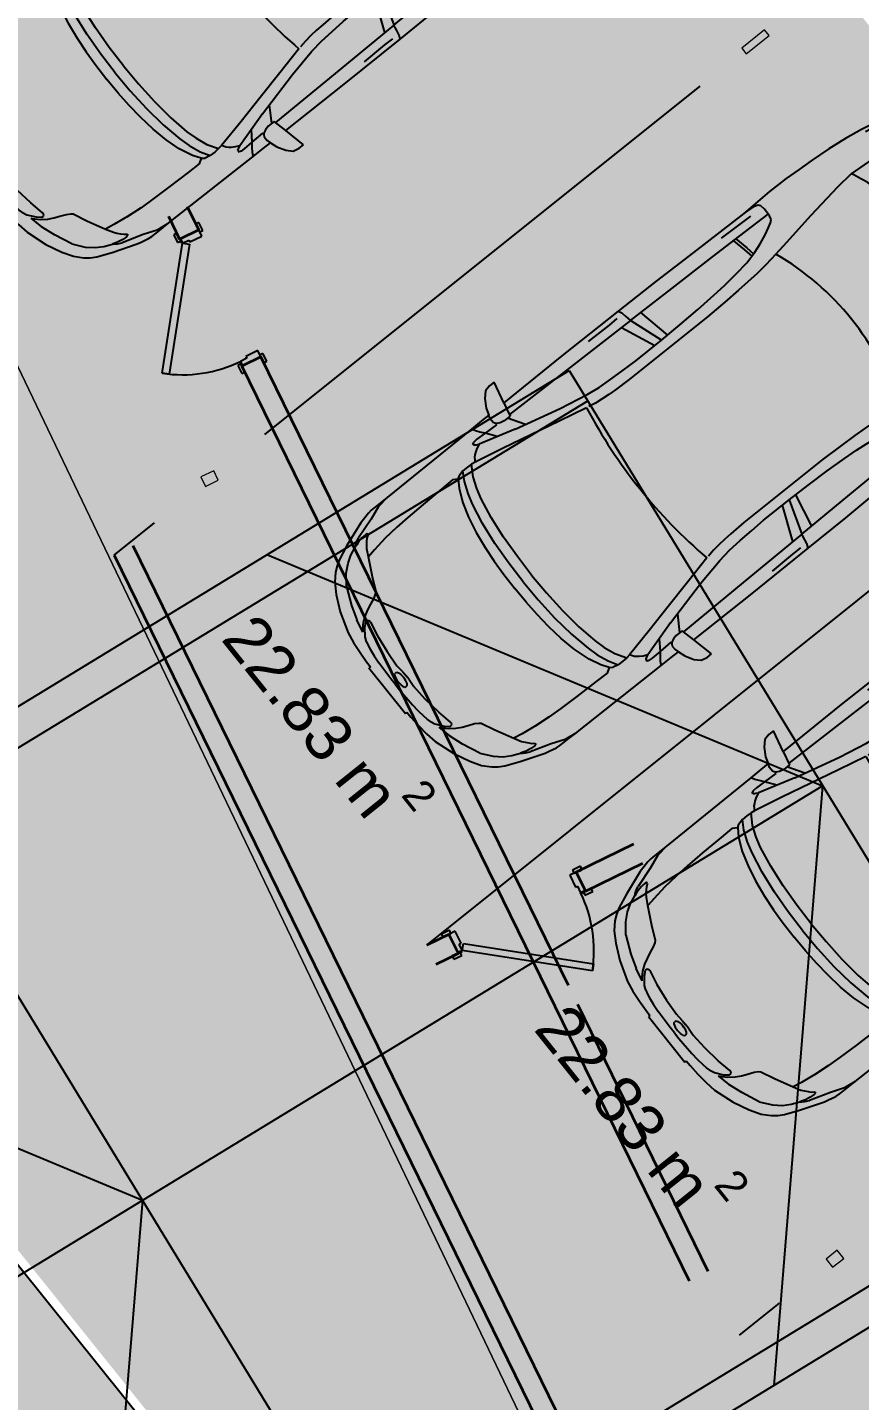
# Model space of a CAD drawing. Header units: metres. Extents: x 7511783 to 7512372, y 4692307 to 4692611.
# Drawn here: x 7511930.56 to 7511935.26, y 4692375.02 to 4692382.78 of the extents above; entities that cross this region are included whole.
import ezdxf
from ezdxf.enums import TextEntityAlignment as Align

# ---------------------------------------------------------------- set-up
doc = ezdxf.new("R2010")
doc.units = ezdxf.units.M
for name, color, linetype, lineweight in [('2D Drafting - General_Pen_No__1', 7, 'Continuous', 0), ('A - Muret', 7, 'Continuous', 0), ('A - Muret_Pen_No__7', 7, 'Continuous', 0), ('A - Pllaka Themel', 7, 'Continuous', 0), ('A - Pllaka Themel_Pen_No__42', 8, 'Continuous', 0), ('A - Rampa_Pen_No__42', 8, 'Continuous', 0), ('A - Shtyllat', 7, 'Continuous', 0), ('A - Shtyllat_Pen_No__1', 7, 'Continuous', 0), ('A -Polyline_Pen_No__42', 8, 'Continuous', 0), ('ARCHICAD Doors_Pen_No__42', 8, 'Continuous', 0), ('bodrum 1 garazhat projekt', 7, 'Continuous', 0), ('garazhat-netw-amiri - b1', 20, 'Continuous', 0), ('Interior - Furniture _Pen_No__42', 8, 'Continuous', 0), ('vijat rregullim', 1, 'Continuous', 0)]:
    doc.layers.add(name, color=color, linetype=linetype, lineweight=lineweight)
for name, color, linetype, lineweight, true_color in [('2D Drafting - General_Pen_No__102', 7, 'Continuous', 0, 0xcccccc), ('A - Fill Zone_Pen_No__102', 7, 'Continuous', 0, 0xcccccc), ('A - Fill Zone_Pen_No__156', 7, 'Continuous', 0, 0x54689e), ('A - Muret_Pen_No__102', 7, 'Continuous', 0, 0xcccccc)]:
    doc.layers.add(name, color=color, linetype=linetype, lineweight=lineweight, true_color=true_color)
doc.styles.add('GENERATED_STYLE_1', font='arial.ttf')

# ---------------------------------------------------------------- blocks, each defined once
blk = doc.blocks.new('Slab_5', base_point=(27099.99999994247, -19050.45703700876))
at = {"layer": 'A - Pllaka Themel_Pen_No__42', "color": 8, "linetype": 'Continuous', "lineweight": 25, "flags": 128}
blk.add_lwpolyline([(27099.99999994247, -19050.45703700876), (27099.99999994245, -53141.28956256485), (34367.48378446266, -53141.28956256485), (34572.08011014806, -54047.73212241127), (58725.51372234098, -48551.56399353077), (58577.30438397717, -47886.40318112021), (60192.66493870387, -47573.34216697118), (56976.71528492225, -33242.20353530695), (55470.262655318, -33580.37692266011), (52202.17436583389, -19050.80466526669)], close=True, dxfattribs=at)
blk = doc.blocks.new('Door 22')
at = {"layer": 'ARCHICAD Doors_Pen_No__42', "color": 8, "linetype": 'Continuous', "lineweight": 25}
for p, q in [((-260.3921784050518, 393.9747868736185), (-237.4491209510099, 426.7408686451782)), ((349.0569425459581, -32.76608177155968), (-260.3921784050518, 393.9747868736185)), ((-237.4491209510099, 426.7408686451782), (371.9999999999999, 0)), ((-387, 23.99999999999998), (-437, 23.99999999999998)), ((-437, 23.99999999999998), (-437, 4.99999999999999)), ((-437, 4.99999999999999), (-387, 4.99999999999999)), ((-400, 4.99999999999999), (-437.0000000000001, 4.99999999999999)), ((-400, 4.99999999999999), (-437.0000000000001, 4.99999999999999)), ((-375, 4.99999999999999), (-400, 4.99999999999999)), ((-400, 4.99999999999999), (-400, 0)), ((-400, 0), (-400, 4.99999999999999)), ((-400, 0), (-400, 4.99999999999999)), ((-400, 0), (-375, 0)), ((-372.0000000000001, 0), (-400, 0)), ((-400, 0), (-400, -115)), ((-400, -115), (-400, 0)), ((-400, -115), (-400, 0)), ((-387, 4.99999999999999), (-387, 23.99999999999998)), ((-375, 0), (-375, 4.99999999999999)), ((-372.0000000000001, -40), (-372.0000000000001, 0)), ((371.9999999999999, 0), (349.0569425459581, -32.76608177155968)), ((400, 0), (372.0000000000001, 0)), ((372.0000000000001, 0), (372.0000000000001, -40)), ((400, 4.99999999999999), (375, 4.99999999999999)), ((375, 4.99999999999999), (375, 0)), ((375, 0), (400, 0)), ((437, 23.99999999999998), (387, 23.99999999999998)), ((387, 23.99999999999998), (387, 4.99999999999999)), ((387, 4.99999999999999), (437, 4.99999999999999)), ((400, 0), (400, 4.99999999999999)), ((400, 0), (400, 4.99999999999999)), ((400, 0), (400, 4.99999999999999)), ((400, 4.99999999999999), (437.0000000000001, 4.99999999999999)), ((400, 4.99999999999999), (437.0000000000001, 4.99999999999999)), ((400, -115), (400, 0)), ((400, -115), (400, 0)), ((400, -115), (400, 0)), ((437, 4.99999999999999), (437, 23.99999999999998)), ((-360.0000000000001, -40), (-372.0000000000001, -40)), ((-360.0000000000001, -115), (-360.0000000000001, -40)), ((372.0000000000001, -40), (360.0000000000001, -40)), ((360.0000000000001, -40), (360.0000000000001, -115)), ((-387, -115), (-437, -115)), ((-437, -115), (-437, -134)), ((-400, -115), (-437.0000000000001, -115)), ((-400, -115), (-437.0000000000001, -115)), ((-437, -134), (-387, -134)), ((-400, -115), (-360.0000000000001, -115)), ((-387, -134), (-387, -115)), ((360.0000000000001, -115), (400, -115)), ((437, -115), (387, -115)), ((387, -115), (387, -134)), ((387, -134), (437, -134)), ((400, -115), (437.0000000000001, -115)), ((400, -115), (437.0000000000001, -115)), ((437, -134), (437, -115))]:
    blk.add_line(p, q, dxfattribs=at)
blk.add_arc((371.9999999999999, 0), 744, 145, 180, dxfattribs=at)
blk = doc.blocks.new('Wall_20', base_point=(999.9999999999982, -16800.83534970144))
at = {"layer": 'A - Muret_Pen_No__102', "linetype": 'Continuous', "lineweight": 0, "true_color": 0xcccccc}
for points in [[(999.9999999999982, -16920.83534970144), (3261.95097811315, -16920.83534970144), (3261.95097811315, -16800.83536996704), (999.9999999999982, -16800.83536996704)], [(4061.950966788256, -16800.83536996704), (4061.950966788256, -16920.83534970144), (4440.000020265594, -16920.83534970144), (4559.999999999995, -16800.83536996704)]]:
    blk.add_hatch(color=254, dxfattribs=at).paths.add_polyline_path(points)
at = {"layer": 'A - Muret_Pen_No__7', "color": 7, "linetype": 'Continuous', "lineweight": 35}
for p, q in [((3261.950970048401, -16800.83534970144), (3224.9509700484, -16800.83534970144)), ((3261.950970048401, -16800.83534970144), (3261.950970048401, -16915.83534970144)), ((4061.950970048401, -16800.83534970144), (4098.950970048401, -16800.83534970144)), ((4061.950970048401, -16800.83534970144), (4061.950970048401, -16915.83534970144)), ((3261.950970048401, -16915.83534970144), (3261.950970048401, -16920.83534970144)), ((4061.950970048401, -16915.83534970144), (4061.950970048401, -16920.83534970144)), ((3261.950970048401, -16920.83534970144), (3224.9509700484, -16920.83534970144)), ((4061.950970048401, -16920.83534970144), (4098.950970048401, -16920.83534970144))]:
    blk.add_line(p, q, dxfattribs=at)
at = {"layer": 'A - Muret_Pen_No__7', "color": 7, "linetype": 'Continuous', "lineweight": 35, "flags": 128}
for points in [[(3261.95097811315, -16800.83534970144), (999.9999999999982, -16800.83534970144)], [(4559.999999999995, -16800.83534970144), (4061.950966788255, -16800.83534970144)], [(999.9999999999982, -16920.83534970144), (3261.950960827786, -16920.83534970144)], [(4061.950977517101, -16920.83534970144), (4439.999999999995, -16920.83534970144)]]:
    blk.add_lwpolyline(points, dxfattribs=at)
at = {"layer": 'ARCHICAD Doors_Pen_No__42', "color": 8, "linetype": 'Continuous', "lineweight": 25, "xscale": -1, "zscale": 1000, "rotation": 180}
blk.add_blockref('Door 22', (3661.950970048401, -16915.83534970144), dxfattribs=at)
blk = doc.blocks.new('Wall_21', base_point=(9499.999999999996, -12000.83965125989))
at = {"layer": 'A - Muret_Pen_No__102', "linetype": 'Continuous', "lineweight": 0, "true_color": 0xcccccc}
blk.add_hatch(color=254, dxfattribs=at).paths.add_polyline_path([(9499.999999999996, -12000.83965125989), (9499.999999999996, -18400.83861859194), (9619.999999999996, -18400.83861859194), (9619.999999999996, -12000.83965125989)])
at = {"layer": 'A - Muret_Pen_No__7', "color": 7, "linetype": 'Continuous', "lineweight": 35, "flags": 128}
for points in [[(9499.999999999996, -12000.83965125989), (9499.999999999996, -18400.83861859194)], [(9619.999999999996, -18400.83861859194), (9619.999999999996, -12000.83965125989)]]:
    blk.add_lwpolyline(points, dxfattribs=at)
blk = doc.blocks.new('Wall_22', base_point=(10300, -11400.83965125989))
at = {"layer": 'A - Muret_Pen_No__102', "linetype": 'Continuous', "lineweight": 0, "true_color": 0xcccccc}
for points in [[(10300, -11520.83965125989), (10439.12311798155, -11520.83965125989), (10439.12311798155, -11400.83966020059), (10300, -11400.83966020059)], [(11600.00000000001, -11400.83966020059), (11239.12311649143, -11400.83966020059), (11239.12311649143, -11520.83965125989), (11600.00000000001, -11520.83965125989)]]:
    blk.add_hatch(color=254, dxfattribs=at).paths.add_polyline_path(points)
at = {"layer": 'A - Muret_Pen_No__7', "color": 7, "linetype": 'Continuous', "lineweight": 35}
for p, q in [((10439.1231110554, -11400.83965125989), (10402.1231110554, -11400.83965125989)), ((10439.1231110554, -11400.83965125989), (10439.1231110554, -11515.83965125989)), ((11239.1231110554, -11400.83965125989), (11276.1231110554, -11400.83965125989)), ((11239.1231110554, -11400.83965125989), (11239.1231110554, -11515.83965125989)), ((10439.1231110554, -11520.83965125989), (10402.1231110554, -11520.83965125989)), ((10439.1231110554, -11515.83965125989), (10439.1231110554, -11520.83965125989)), ((11239.1231110554, -11515.83965125989), (11239.1231110554, -11520.83965125989)), ((11239.1231110554, -11520.83965125989), (11276.1231110554, -11520.83965125989))]:
    blk.add_line(p, q, dxfattribs=at)
at = {"layer": 'A - Muret_Pen_No__7', "color": 7, "linetype": 'Continuous', "lineweight": 35, "flags": 128}
for points in [[(10439.12311798155, -11400.83965125989), (10300, -11400.83965125989)], [(11600.00000000001, -11400.83965125989), (11239.12311649143, -11400.83965125989)], [(10300, -11520.83965125989), (10439.12311798155, -11520.83965125989)], [(11239.12311649143, -11520.83965125989), (11600.00000000001, -11520.83965125989)]]:
    blk.add_lwpolyline(points, dxfattribs=at)
at = {"layer": 'ARCHICAD Doors_Pen_No__42', "color": 8, "linetype": 'Continuous', "lineweight": 25, "zscale": 1000, "rotation": 180}
blk.add_blockref('Door 22', (10839.1231110554, -11515.83965125988), dxfattribs=at)
blk = doc.blocks.new('Wall_23', base_point=(999.9999999999973, -19000.83664299364))
at = {"layer": 'A - Muret_Pen_No__102', "linetype": 'Continuous', "lineweight": 0, "true_color": 0xcccccc}
for points in [[(879.9999964032554, -11900.83965125988), (879.9999964032554, -12045.66582456024), (999.9999923857845, -12045.66582456024), (999.9999923857845, -11900.83965125988)], [(879.9999964032554, -18600.83751339242), (999.9999923857845, -18600.83751339242), (999.9999923857845, -12845.66586433567), (879.9999964032554, -12845.66586433567)]]:
    blk.add_hatch(color=254, dxfattribs=at).paths.add_polyline_path(points)
at = {"layer": 'A - Muret_Pen_No__7', "color": 7, "linetype": 'Continuous', "lineweight": 35}
for p, q in [((879.9999999999976, -12045.66582180403), (879.9999999999976, -12008.66582180403)), ((999.9999999999976, -12045.66582180403), (999.9999999999976, -12008.66582180403)), ((884.9999999999976, -12045.66582180403), (879.9999999999976, -12045.66582180403)), ((999.9999999999976, -12045.66582180403), (884.9999999999976, -12045.66582180403)), ((879.9999999999976, -12845.66582180403), (879.9999999999976, -12882.66582180403)), ((884.9999999999976, -12845.66582180403), (879.9999999999976, -12845.66582180403)), ((999.9999999999976, -12845.66582180403), (884.9999999999976, -12845.66582180403)), ((999.9999999999976, -12845.66582180403), (999.9999999999976, -12882.66582180403))]:
    blk.add_line(p, q, dxfattribs=at)
at = {"layer": 'A - Muret_Pen_No__7', "color": 7, "linetype": 'Continuous', "lineweight": 35, "flags": 128}
for points in [[(879.9999999999986, -11900.83965125988), (879.9999999999986, -12045.66583411893)], [(999.9999999999986, -12045.66583473693), (999.9999999999986, -11900.83965125988)], [(879.9999999999984, -12845.66577665315), (879.9999999999973, -18600.83751339242)], [(999.9999999999976, -16800.83534970144), (999.9999999999984, -12845.66578068488)], [(999.9999999999973, -18600.83751339242), (999.9999999999976, -16920.83534970144)]]:
    blk.add_lwpolyline(points, dxfattribs=at)
at = {"layer": 'ARCHICAD Doors_Pen_No__42', "color": 8, "linetype": 'Continuous', "lineweight": 25, "zscale": 1000, "rotation": 89.99999999999999}
blk.add_blockref('Door 22', (884.9999999999985, -12445.66582180403), dxfattribs=at)
blk = doc.blocks.new('Column_67', base_point=(5675.984626499915, 12721.40051025257))
at = {"layer": 'A - Shtyllat_Pen_No__1', "color": 7, "linetype": 'Continuous', "lineweight": 13, "flags": 128}
blk.add_lwpolyline([(5721.582406763647, 12700.88606570682), (5708.445871737674, 12759.43033483294), (5630.386846236182, 12741.91495479831), (5643.523381262155, 12683.37068567219)], close=True, dxfattribs=at)
blk = doc.blocks.new('Column_70', base_point=(6673.321182539899, 13380.75704808797))
at = {"layer": 'A - Shtyllat_Pen_No__1', "color": 7, "linetype": 'Continuous', "lineweight": 13, "flags": 128}
blk.add_lwpolyline([(6758.198397596971, 13379.30502737331), (6749.440707579654, 13418.33454012405), (6588.443967482828, 13382.20906880263), (6597.201657500144, 13343.17955605189)], close=True, dxfattribs=at)
blk = doc.blocks.new('Column_71', base_point=(5947.500000000003, 14970))
at = {"layer": 'A - Shtyllat_Pen_No__1', "color": 7, "linetype": 'Continuous', "lineweight": 13, "flags": 128}
blk.add_lwpolyline([(5907.500000000003, 15000), (5907.500000000003, 14940), (5987.500000000003, 14940), (5987.500000000003, 15000)], close=True, dxfattribs=at)
blk = doc.blocks.new('Car 05 22')
at = {"layer": 'Interior - Furniture _Pen_No__42', "color": 8, "linetype": 'Continuous', "lineweight": 25}
for p, q in [((1961.117547741, 983.2211582230001), (1928.938242309, 983.2211582230001)), ((1928.938242309, 983.2211582230001), (1957.843908175, 858.0544967500001)), ((1996.903176747, 974.9060932166), (1961.117547741, 983.2211582230001)), ((2026.89661068, 945.007687052), (1996.903176747, 974.9060932166)), ((2054.5732194, 897.577022836), (2026.89661068, 945.007687052)), ((856.5325990199999, 856.1697074550001), (590.7241636140001, 851.6786068920002)), ((1129.8609284, 858.5331077519999), (856.5325990199999, 856.1697074550001)), ((1129.8609284, 858.5331077519999), (1120.69723063, 838.160005195)), ((1536.1071561, 860.3802508980001), (1129.8609284, 858.5331077519999)), ((1957.843908175, 858.0544967500001), (1536.1071561, 860.3802508980001)), ((1957.84390817, 858.0544967500001), (1977.22141076, 777.427813481)), ((2067.91700908, 857.6794056350002), (2054.5732194, 897.577022836)), ((2119.91703998, 857.4374531180001), (2067.91700908, 857.6794056350002)), ((2075.28112592, 835.6608695470001), (2067.91700908, 857.6794056350002)), ((2193.165590015, 856.4504063259001), (2119.91703998, 857.4374531180001)), ((2182.27381684, 834.0818412380002), (2193.16559002, 856.4504063260001)), ((2808.01466132, 852.5547640039999), (2193.165590015, 856.4504063259001)), ((-585.227090103, 801.027979058), (-706.3378894982, 775.7872218095)), ((-594.8871138119998, 778.489558035), (-626.571782751, 772.4860242179999)), ((-483.1389679684001, 817.2581826864), (-585.227090103, 801.027979058)), ((-372.3345973750002, 830.2299334650002), (-483.1389679684001, 817.2581826864)), ((-251.752794228, 841.0437339470001), (-372.3345973750002, 830.2299334650002)), ((-168.2198443133, 844.6061713611999), (-251.752794228, 841.0437339470001)), ((-78.35772569479998, 850.6357850930001), (-168.2198443133, 844.6061713611999)), ((-24.036324899, 852.2918850640001), (-78.35772569479998, 850.6357850930001)), ((40.3182760438, 852.333685063), (-24.036324899, 852.2918850640001)), ((230.8030912739, 845.5192631063), (40.3182760438, 852.333685063)), ((124.560977278, 791.396786131), (129.0398444, 820.468777931)), ((125.693926866, 743.8968737240001), (124.560977278, 791.396786131)), ((129.0398444, 820.468777931), (138.8862428820001, 832.3883788069999)), ((138.8862428820001, 832.3883788069999), (165.168377873, 840.2758852750001)), ((165.168377873, 840.2758852750001), (194.733578306, 844.324685204)), ((194.733578306, 844.324685204), (230.803091274, 845.519263106)), ((210.873013229, 809.231738788), (418.0703055720001, 816.1926024380002)), ((400.0158099590001, 847.5968063790001), (230.8030912739, 845.5192631063)), ((590.7241636140001, 851.6786068920002), (400.0158099590001, 847.5968063790001)), ((1115.14443198, 808.9482015290001), (1108.59023357, 773.98329714)), ((1108.59023357, 773.98329714), (1537.61805657, 780.0259473990001)), ((1119.51383092, 833.267204581), (1115.14443198, 808.9482015290001)), ((1120.16623076, 836.3248049650001), (1119.51383092, 833.267204581)), ((1120.69723063, 838.160005195), (1120.16623076, 836.3248049650001)), ((1162.63563846, 830.4777734580001), (1220.13025657, 829.0713745190002)), ((1220.13025657, 829.0713745190002), (1369.65750367, 831.4890726950001)), ((1537.61805657, 780.0256115210001), (1974.99295641, 786.0764425990001)), ((1939.15395607, 686.22492547), (1995.917261, 777.427813481)), ((1977.22141076, 777.427813481), (2019.59119012, 777.427813481)), ((2019.59119012, 777.427813481), (2044.48611622, 783.069509224)), ((2044.48611622, 783.069509224), (2063.35562216, 792.2740022800001)), ((2063.35562216, 792.2740022800001), (2070.42572439, 799.8521965630001)), ((2068.68333559, 787.696981005), (2065.39356605, 794.4584027669999)), ((2068.68333559, 787.696981005), (2148.02030692, 790.4828861469999)), ((2070.42572439, 799.8521965630001), (2075.2191259, 809.398389361)), ((2075.2191259, 809.398389361), (2075.28112592, 835.6608695470001)), ((2106.51930118, 732.1586113790001), (2148.02030692, 790.4828861469999)), ((2148.02030692, 790.4828861469999), (2166.81146925, 813.8145374840001)), ((2148.02030692, 790.4828861469999), (2205.61920777, 792.204186117)), ((2166.81146925, 813.8145374840001), (2182.27381684, 834.0818412380002)), ((2205.61920777, 792.204186117), (2227.21980808, 791.0038861380001)), ((2227.21980808, 791.0038861380001), (2232.61990816, 790.0299861550001)), ((2232.61990816, 790.0299861550001), (2237.93539134, 787.287122525)), ((2238.46067648, 776.864360243), (2234.36910819, 773.9630864369999)), ((2240.81890828, 784.0391862600001), (2237.93539134, 787.287122525)), ((2238.46067648, 776.864360243), (2240.85090828, 780.520986322)), ((2240.85090828, 780.520986322), (2240.81890828, 784.0391862600001)), ((2855.7113639, 852.6327640009999), (2808.01466132, 852.5547640039999)), ((2808.01466132, 852.5547640039999), (2876.86636504, 843.3172643940001)), ((2891.44016583, 852.528764005), (2855.7113639, 852.6327640009999)), ((2876.86636504, 843.3172643940001), (2954.16376923, 813.731165643)), ((2922.51356751, 852.0343640259999), (2891.44016583, 852.528764005)), ((2904.11849592, 832.8863289209999), (2905.06820589, 832.837990116)), ((2945.17226874, 849.4061641369999), (2922.51356751, 852.0343640259999)), ((2989.61447115, 839.6482645490003), (2945.17226874, 849.4061641369999)), ((2954.16376923, 813.731165643), (3075.78877375, 774.6896785450001)), ((3013.55027244, 833.064864827), (2989.61447115, 839.6482645490003)), ((3154.26138006, 782.5577669589999), (3013.55027244, 833.064864827)), ((3235.883818752, 747.6101556219), (3154.26138006, 782.5577669589999)), ((-784.8200333720001, 721.8124613509999), (-815.0478655078001, 667.7598955197003)), ((-757.6903274910002, 747.022066986), (-784.8200333720001, 721.8124613509999)), ((-706.3378894982, 775.7872218095), (-757.6903274910002, 747.022066986)), ((-729.425104913, 716.3992494200002), (-750.5770825730001, 669.7773949330001)), ((-701.0941271610001, 743.2591195180001), (-729.425104913, 716.3992494200002)), ((-664.8727541800001, 760.961322365), (-701.0941271610001, 743.2591195180001)), ((-626.571782751, 772.4860242179999), (-664.8727541800001, 760.961322365)), ((327.3887276080001, 761.9208956260001), (125.394377448, 756.455747737)), ((132.4291391170001, 722.8048827370001), (125.693926866, 743.8968737240001)), ((146.670770152, 710.6062742990001), (132.4291391170001, 722.8048827370001)), ((171.252864179, 696.6287725440002), (146.670770152, 710.6062742990001)), ((521.950780327, 764.672895972), (327.3887276080001, 761.9208956260001)), ((355.2943663540001, 762.315609428), (339.1227247570001, 683.1192857359999)), ((373.4006373970001, 762.571715197), (357.2289958010001, 683.375391506)), ((813.6270094460001, 769.327996556), (521.950780327, 764.672895972)), ((1108.59023357, 773.98329714), (813.6270094460001, 769.327996556)), ((1036.25651944, 772.8416796290002), (996.5002997029999, 578.7916468290002)), ((1041.96657906, 578.0240872360001), (1107.56627095, 773.967136299)), ((1173.32542975, 774.8950612010001), (1090.33970038, 577.8925306800002)), ((2000.39650233, 701.5917706940002), (1730.35620914, 633.8338533080002)), ((2000.39650233, 701.5917706940002), (2213.53100788, 762.9814866290001)), ((2226.59190807, 769.8777067159999), (2213.53100788, 762.9814866290001)), ((2213.53100788, 762.9814866290001), (2238.34670825, 752.240186817)), ((2234.36910819, 773.9630864369999), (2226.59190807, 769.8828865080001)), ((2238.34670825, 752.240186817), (2258.53170854, 739.7174870370001)), ((2258.53170854, 739.7174870370001), (2269.0398087, 731.086787188)), ((2269.0398087, 731.086787188), (2278.83550884, 721.9650873480001)), ((2278.83550884, 721.9650873480001), (2293.79610906, 697.650987774)), ((2293.79610906, 697.650987774), (2317.1870094, 700.7385877199999)), ((2317.1870094, 700.7385877199999), (2345.74280982, 702.7498876850002)), ((2355.13419975, 639.912801441), (2317.1870094, 700.7385877199999)), ((2345.74280982, 702.7498876850002), (2378.92931031, 702.0184876970001)), ((2410.10490185, 649.1086815510001), (2378.92931031, 702.0184876970001)), ((2378.92931031, 702.0184876970001), (2410.57231077, 694.202887834)), ((2428.73881104, 681.706188053), (2457.25830016, 700.0355353230001)), ((2457.25830016, 700.0355353230001), (2535.4819126, 697.9905877680001)), ((3022.47491973, 758.305686711), (3023.66221975, 762.4851866380001)), ((3024.49924208, 753.7186598590001), (3022.47491973, 758.305686711)), ((3023.66221975, 762.4851866380001), (3034.64521991, 765.0503865930001)), ((3037.91041996, 743.452886971), (3024.49924208, 753.7186598590001)), ((3034.64521991, 765.0503865930001), (3046.93432009, 763.817386614)), ((3050.61522015, 730.6688871950001), (3037.91041996, 743.452886971)), ((3046.93432009, 763.817386614), (3060.9451203, 762.9292866300001)), ((3064.50712035, 714.6457874760001), (3050.61522015, 730.6688871950001)), ((3060.9451203, 762.9292866300001), (3089.85712072, 757.3861867269999)), ((3076.97452053, 697.807687771), (3064.50712035, 714.6457874760001)), ((3100.48402088, 763.1120866269999), (3075.78877375, 774.6896785450001)), ((3089.85712072, 757.3861867269999), (3108.43932099, 751.4304868319999)), ((3114.13862108, 753.311186799), (3100.48402088, 763.1120866269999)), ((3108.43932099, 751.4304868319999), (3122.8656212, 746.435986919)), ((3122.8656212, 746.435986919), (3114.13862108, 753.311186799)), ((3170.0706946, 726.5554905960001), (3122.8656212, 746.435986919)), ((3211.69204952, 701.0151137130001), (3170.0706946, 726.5554905960001)), ((3254.25934432, 663.1775183300001), (3211.69204952, 701.0151137130001)), ((3269.07948628, 728.3294692490001), (3235.883818752, 747.6101556219)), ((3298.56678787, 705.6390702070001), (3269.07948628, 728.3294692490001)), ((3337.33388997, 663.380671991), (3298.56678787, 705.6390702070001)), ((-815.0478655078001, 667.7598955197003), (-855.0523550635, 511.0116477078998)), ((-768.27197925, 602.2788720830002), (-750.5770825730001, 669.7773949330001)), ((-764.3441764490001, 617.261773195), (-665.7281459970001, 623.9546285630003)), ((-665.7281459970001, 623.9546285630003), (-500.877431885, 634.180288886)), ((-500.877431885, 634.180288886), (-383.0238853850001, 641.9613403830001)), ((-383.0238853850001, 641.9613403830001), (-274.2208861730001, 631.3184000780001)), ((-274.2208861730001, 631.3184000780001), (-56.40485420300001, 600.536895199)), ((212.566754139, 676.5412700230003), (171.252864179, 696.6287725440002)), ((266.3151410770001, 654.566867265), (212.566754139, 676.5412700230003)), ((319.490328155, 636.426864989), (266.3151410770001, 654.566867265)), ((392.7088835140001, 617.8124267930001), (319.490328155, 636.426864989)), ((339.1227247570001, 683.1192857359999), (329.5580559370001, 633.867334886)), ((357.2289958010001, 683.375391506), (346.76505809, 629.492778784)), ((1730.35620914, 633.8338533080002), (1562.00595611, 600.5964783840001)), ((1779.61280153, 581.7538898049999), (1952.84760406, 621.338789111)), ((1952.84760406, 621.338789111), (2122.04550654, 659.9572884350001)), ((2122.04550654, 659.9572884350001), (2293.79610906, 697.650987774)), ((2293.79610906, 697.6386630720001), (2293.79610906, 697.650987774)), ((2379.77420337, 575.387091212), (2355.13301598, 639.9159014410001)), ((2436.02871163, 583.2244924540001), (2410.10490185, 649.1086815510001)), ((2410.57231077, 694.202887834), (2410.58631694, 694.1782473540002)), ((2428.73881104, 681.706188053), (2410.57231077, 694.202887834)), ((2428.77597173, 681.7007453250001), (2428.73881104, 681.706188053)), ((2428.77597173, 681.7007453250001), (2456.66545813, 639.8418234830003)), ((2456.66545813, 639.8418234830003), (2487.23639187, 574.2621729599999)), ((2535.4226126, 697.9916562040003), (2673.21491462, 695.5089878119999)), ((2535.46586986, 697.9894090810001), (2535.4819126, 697.988971943)), ((2673.21491462, 695.5089878119999), (2787.200816290001, 691.4809878819999)), ((2787.200816290001, 691.4809878819999), (2868.41581748, 687.223087957)), ((2868.39588233, 687.2248867100001), (2959.72331881, 678.984388101)), ((2959.72331881, 678.984388101), (2868.41581748, 687.1969879569999)), ((2959.72331881, 678.984388101), (3047.2313201, 666.2002883250001)), ((3047.20992906, 666.2041971140002), (3100.00912087, 656.556188494)), ((3100.00912087, 656.556188494), (3076.97452053, 697.807687771)), ((3152.92075342, 553.873393456), (3100.00912087, 656.556188494)), ((3301.86726379, 602.8090087200001), (3254.25934432, 663.1775183300001)), ((3374.49419199, 603.583974516), (3337.33388997, 663.380671991)), ((-768.27197925, 602.2788720830002), (-782.764796709, 510.0106247469999)), ((-56.40485420300001, 600.536895199), (145.941775497, 566.5900898169999)), ((145.941775497, 566.5900898169999), (233.261172115, 552.312592089)), ((233.261172115, 552.312592089), (315.3092800730001, 541.359190513)), ((474.8166917820001, 607.105387857), (392.7088835140001, 617.8124267930001)), ((521.3449804749999, 601.6186871690002), (474.8166917820001, 607.105387857)), ((569.993568652, 596.838186569), (521.3449804749999, 601.6186871690002)), ((652.59274858, 590.9845858339999), (569.993568652, 596.838186569)), ((772.8388193580001, 584.9903850819999), (652.59274858, 590.9845858339999)), ((907.266686691, 580.298084493), (772.8388193580001, 584.9903850819999)), ((1041.96657906, 578.0240872360001), (907.266686691, 580.298084493)), ((1227.79815085, 577.518695794), (1041.96657906, 578.0240872360001)), ((1316.09897866, 580.475793563), (1227.79815085, 577.518695794)), ((1403.02450604, 584.4121905939999), (1316.09897866, 580.475793563)), ((1483.8761315, 590.1361862749999), (1403.02450604, 584.4121905939999)), ((1562.00595611, 600.5964783840001), (1483.8761315, 590.1361862749999)), ((1610.72419049, 544.0665862469999), (1779.61280153, 581.7538898049999)), ((2397.33410595, 514.2584815219999), (2379.77250853, 575.3929912130001)), ((2453.63941421, 521.616582688), (2436.02871163, 583.2244924540001)), ((2487.23639187, 574.2621729599999), (2491.79934275, 562.0052962960002)), ((2491.79994982, 562.0052962960002), (2517.90263133, 477.034766618)), ((3189.62073735, 475.569766106), (3152.92075342, 553.873393456)), ((3301.86726379, 602.8090087200001), (3346.01551313, 501.42179807)), ((3418.40079436, 512.743978351), (3374.49419199, 603.583974516)), ((-855.0523550635, 511.0116477078998), (-874.6778528530002, 344.9579771100001)), ((-782.7621654889999, 510.0273763590001), (-794.5333543099999, 390.6265818930001)), ((315.2936019620001, 541.3606176840001), (384.2945810830001, 535.0794906230002)), ((384.2815104790001, 535.0803623180001), (454.174320738, 530.4191213629999)), ((454.170282107, 530.4193907049998), (526.242583163, 526.2868907769998)), ((526.2331313149999, 526.287307384), (627.7018846490002, 521.814890855)), ((627.6985462070002, 521.8149872519999), (756.75876515, 518.0884218199999)), ((756.75876515, 518.0884218199999), (1322.62824821, 518.052230308)), ((1322.62824821, 518.052230308), (1420.49779626, 521.6528908580001)), ((1420.49066257, 521.652523245), (1466.64156934, 524.030772681)), ((1466.62639694, 524.029990817), (1510.87647584, 527.594696836)), ((1510.85529759, 527.5929907539999), (1554.25309822, 533.0576906580002)), ((1554.25309822, 533.0576906580002), (1596.82961355, 540.969674969)), ((1597.28918852, 541.1774857889999), (1596.65116701, 540.8889849259999)), ((2419.31580918, 395.73626267), (2397.33316008, 514.2635815229999)), ((2477.61661773, 401.0764635800001), (2453.63941421, 521.616582688)), ((2517.90263133, 477.034766618), (2537.54372273, 384.081034151)), ((3199.39883308, 466.7584630290001), (3189.62073735, 475.569766106)), ((3220.69886845, 454.3885401880001), (3199.39883308, 466.7584630290001)), ((3346.01551313, 501.42179807), (3374.29746586, 419.557472908)), ((3457.47689648, 393.098483403), (3418.40079436, 512.743978351)), ((-794.5333543099999, 390.6265818930001), (-802.432846809, 258.715288008)), ((2433.73206705, 266.091642182), (2419.31580918, 395.73626267)), ((2493.88922012, 269.050242651), (2477.61661773, 401.0764635800001)), ((3256.10680826, 439.241753418), (3220.67662376, 454.401458713)), ((3288.39019413, 425.101248479), (3256.10680826, 439.241753418)), ((3319.36158057, 408.4128426500001), (3288.39019413, 425.101248479)), ((3353.46269085, 384.251283776), (3319.36158057, 408.4128426500001)), ((3391.09039087, 344.247647689), (3374.29746586, 419.557472908)), ((3468.34279707, 330.9338860280001), (3457.47689648, 393.098483403)), ((-874.6778528530002, 344.9579771100001), (-882.9440546450002, 194.680643518)), ((2537.54372273, 384.081034151), (2551.45611664, 285.6281997640001)), ((3321.23357975, 370.497229407), (3320.99727986, 362.132926485)), ((3320.99727986, 362.132926485), (3338.31527228, 276.8564967000001)), ((3324.65427826, 377.297531782), (3321.23357975, 370.497229407)), ((3328.30797666, 379.591332583), (3324.65427826, 377.297531782)), ((3338.46837221, 379.452332535), (3328.30797666, 379.591332583)), ((3363.6407612, 357.8117249760001), (3338.46837221, 379.452332535)), ((3377.18239213, 359.973484801), (3353.46269085, 384.251283776)), ((3396.66521323, 315.8049103040001), (3363.6407612, 357.8117249760001)), ((3391.09039087, 344.247647689), (3377.18239213, 359.973484801)), ((3408.0703938, 289.3779877820002), (3396.66521323, 315.8049103040001)), ((3474.4914974, 263.721088865), (3468.34279707, 330.9338860280001)), ((-802.432846809, 258.715288008), (-806.813142649, 124.936494209)), ((2441.61713002, 131.955220918), (2433.73181129, 266.093942182)), ((2503.10292147, 133.173421111), (2493.88922012, 269.050242651)), ((2551.45611664, 285.6281997640001), (2559.71041303, 193.693567653)), ((3338.31527228, 276.8564967000001), (3351.88296634, 172.661960307)), ((3408.0703938, 289.3779877820002), (3413.77629411, 267.259988716)), ((3413.77548775, 267.2641933500001), (3418.45445829, 242.866384828)), ((3418.45219437, 242.878189745), (3424.04489467, 200.723791525)), ((3478.33319761, 199.9171915590001), (3474.4914974, 263.721088865)), ((-882.9440546450002, 194.680643518), (-885.376707689, 0)), ((2559.71041303, 193.693567653), (2564.38081099, 101.185635342)), ((3351.88296634, 172.661960307), (3358.34376351, 75.87012649980001)), ((3424.04489467, 200.723791525), (3427.72848251, 152.023715234)), ((3479.35651311, 164.9481933352), (3478.33319761, 199.9171915590001)), ((3489.51959821, 164.9481933352), (3479.35651311, 164.9481933352)), ((3489.51959821, -164.9481933352), (3489.51959821, 164.9481933352)), ((-806.813142649, 124.936494209), (-808.0470753050001, 0)), ((2444.0197128, -0.02730000432770001), (2441.61701245, 131.957220918)), ((2506.01959488, -3.859767548100002e-13), (2503.10292147, 133.173421111)), ((2564.38081099, 101.185635342), (2566.01761027, -0.006100002130650002)), ((3432.36383112, 39.98011396419999), (3427.72848251, 152.023715234)), ((-885.376707689, 0), (-882.9440546450002, -194.680643518)), ((-806.813142649, -124.936494209), (-808.0470753050001, 1.476718538480001e-13)), ((2444.0197128, 0.02730000432710001), (2441.61701245, -131.957220918)), ((2564.38081099, -101.185635342), (2566.01761027, 0.006100002129970001)), ((3353.95786543, 27.8932505984), (3358.34376351, 75.87012649980001)), ((3353.95786543, 27.8932505984), (3353.95786543, -0.7649002671629999)), ((3353.95786543, -27.8932505984), (3353.95786543, 0.7649002671619999)), ((3370.89075802, 11.7411041009), (3370.32315827, -0.7649002671629999)), ((3370.89075802, -11.7411041009), (3370.32315827, 0.7649002671619999)), ((3372.49235732, 23.6550082622), (3370.89075802, 11.7411041009)), ((3376.26728506, 38.993950924), (3372.49235732, 23.6550082622)), ((3381.98685317, 46.5714162664), (3376.26728506, 38.993950924)), ((3386.21005132, 48.3522168884), (3381.98685317, 46.5714162664)), ((3386.21005132, 48.3522168884), (3394.28954778, 48.3522168884)), ((3398.51284593, 46.5714162664), (3394.28954778, 48.3522168884)), ((3404.23226311, 38.99375151340001), (3398.51284593, 46.5714162664)), ((3404.23226311, 38.99375151340001), (3408.00714178, 23.6550082622)), ((3408.00714178, 23.6550082622), (3409.76654101, 8.055102813469999)), ((3409.76654101, 8.055102813469999), (3409.76654101, -4.961309141290002e-13)), ((3431.76949509, 57.3729975776), (3431.76949509, 56.7710829698)), ((3432.04453126, -0.0109000038072), (3432.36383112, 39.98011396419999)), ((3432.04453126, 0.0109000038063), (3432.36383112, -39.98011396419999)), ((2506.01959488, -2.780368116010001e-13), (2503.10292147, -133.173421111)), ((3351.88296634, -172.661960307), (3358.34376351, -75.87012649980001)), ((3353.95786543, -27.8932505984), (3358.34376351, -75.87012649980001)), ((3372.49235732, -23.6550082622), (3370.89075802, -11.7411041009)), ((3376.26728506, -38.993950924), (3372.49235732, -23.6550082622)), ((3381.98685317, -46.5714162664), (3376.26728506, -38.993950924)), ((3386.21005132, -48.3522168884), (3381.98685317, -46.5714162664)), ((3386.21005132, -48.3522168884), (3394.28954778, -48.3522168884)), ((3398.51284593, -46.5714162664), (3394.28954778, -48.3522168884)), ((3404.23226311, -38.99375151340001), (3398.51284593, -46.5714162664)), ((3404.23226311, -38.99375151340001), (3408.00714178, -23.6550082622)), ((3408.00714178, -23.6550082622), (3409.76654101, -8.055102813469999)), ((3409.76654101, -8.055102813469999), (3409.76654101, -3.892295027780001e-13)), ((3432.36383112, -39.98011396419999), (3427.72848251, -152.023715234)), ((3431.76949509, -57.3729975776), (3431.76949509, -56.7710829698)), ((-802.432846809, -258.715288008), (-806.813142649, -124.936494209)), ((2441.61713002, -131.955220918), (2433.73181129, -266.093942182)), ((2503.10292147, -133.173421111), (2493.88922012, -269.050242651)), ((2559.71041303, -193.693567653), (2564.38081099, -101.185635342)), ((3424.04489467, -200.723791525), (3427.72848251, -152.023715234)), ((-882.9440546450002, -194.680643518), (-874.6778528530002, -344.9579771100001)), ((2551.45611664, -285.6281997640001), (2559.71041303, -193.693567653)), ((3338.31527228, -276.8564967000001), (3351.88296634, -172.661960307)), ((3418.45219437, -242.878189745), (3424.04489467, -200.723791525)), ((3474.4914974, -263.721088865), (3478.33319761, -199.9171915590001)), ((3478.33319761, -199.9171915590001), (3479.35651311, -164.9481933352)), ((3479.35651311, -164.9481933352), (3489.51959821, -164.9481933352)), ((-794.5333543099999, -390.6265818930001), (-802.432846809, -258.715288008)), ((2433.73206705, -266.091642182), (2419.31580918, -395.73626267)), ((2493.88922012, -269.050242651), (2477.61661773, -401.0764635800001)), ((2537.54372273, -384.081034151), (2551.45611664, -285.6281997640001)), ((3320.99727986, -362.132926485), (3338.31527228, -276.8564967000001)), ((3408.0703938, -289.3779877820002), (3396.66521323, -315.8049103040001)), ((3408.0703938, -289.3779877820002), (3413.77629411, -267.259988716)), ((3413.77548775, -267.2641933500001), (3418.45445829, -242.866384828)), ((3468.34279707, -330.9338860280001), (3474.4914974, -263.721088865)), ((-874.6778528530002, -344.9579771100001), (-855.0523550635, -511.0116477078998)), ((2517.90263133, -477.034766618), (2537.54372273, -384.081034151)), ((3353.46269085, -384.251283776), (3319.36158057, -408.4128426500001)), ((3321.23357975, -370.497229407), (3320.99727986, -362.132926485)), ((3324.65427826, -377.297531782), (3321.23357975, -370.497229407)), ((3328.30797666, -379.591332583), (3324.65427826, -377.297531782)), ((3338.46837221, -379.452332535), (3328.30797666, -379.591332583)), ((3363.6407612, -357.8117249760001), (3338.46837221, -379.452332535)), ((3377.18239213, -359.973484801), (3353.46269085, -384.251283776)), ((3396.66521323, -315.8049103040001), (3363.6407612, -357.8117249760001)), ((3391.09039087, -344.247647689), (3374.29746586, -419.557472908)), ((3391.09039087, -344.247647689), (3377.18239213, -359.973484801)), ((3457.47689648, -393.098483403), (3468.34279707, -330.9338860280001)), ((-782.7621654889999, -510.0273763590001), (-794.5333543099999, -390.6265818930001)), ((2419.31580918, -395.73626267), (2397.33316008, -514.2635815229999)), ((2477.61661773, -401.0764635800001), (2453.63941421, -521.616582688)), ((3220.69886845, -454.3885401880001), (3199.39883308, -466.7584630290001)), ((3256.10680826, -439.241753418), (3220.67662376, -454.401458713)), ((3288.39019413, -425.101248479), (3256.10680826, -439.241753418)), ((3319.36158057, -408.4128426500001), (3288.39019413, -425.101248479)), ((3346.01551313, -501.42179807), (3374.29746586, -419.557472908)), ((3418.40079436, -512.743978351), (3457.47689648, -393.098483403)), ((-855.0523550635, -511.0116477078998), (-815.0478655078001, -667.7598955197003)), ((-768.27197925, -602.2788720830002), (-782.764796709, -510.0106247469999)), ((233.261172115, -552.312592089), (315.3092800730001, -541.359190513)), ((315.2936019620001, -541.3606176840001), (384.2945810830001, -535.0794906230002)), ((384.2815104790001, -535.0803623180001), (454.174320738, -530.4191213629999)), ((454.170282107, -530.4193907049998), (526.242583163, -526.2868907769998)), ((526.2331313149999, -526.287307384), (627.7018846490002, -521.814890855)), ((627.6985462070002, -521.8149872519999), (756.75876515, -518.0884218199999)), ((756.75876515, -518.0884218199999), (1322.62824821, -518.052230308)), ((1322.62824821, -518.052230308), (1420.49779626, -521.6528908580001)), ((1420.49066257, -521.652523245), (1466.64156934, -524.030772681)), ((1466.62639694, -524.029990817), (1510.87647584, -527.594696836)), ((1510.85529759, -527.5929907539999), (1554.25309822, -533.0576906580002)), ((1554.25309822, -533.0576906580002), (1596.82961355, -540.969674969)), ((1597.28918852, -541.1774857889999), (1596.65116701, -540.8889849259999)), ((2397.33410595, -514.2584815219999), (2379.77250853, -575.3929912130001)), ((2453.63941421, -521.616582688), (2436.02871163, -583.2244924540001)), ((2491.79994982, -562.0052962960002), (2517.90263133, -477.034766618)), ((3189.62073735, -475.569766106), (3152.92075342, -553.873393456)), ((3199.39883308, -466.7584630290001), (3189.62073735, -475.569766106)), ((3301.86726379, -602.8090087200001), (3346.01551313, -501.42179807)), ((3374.49419199, -603.583974516), (3418.40079436, -512.743978351)), ((-768.27197925, -602.2788720830002), (-750.5770825730001, -669.7773949330001)), ((-764.3441764490001, -617.261773195), (-665.7281459970001, -623.9546285630003)), ((-274.2208861730001, -631.3184000780001), (-56.40485420300001, -600.536895199)), ((-56.40485420300001, -600.536895199), (145.941775497, -566.5900898169999)), ((145.941775497, -566.5900898169999), (233.261172115, -552.312592089)), ((392.7088835140001, -617.8124267930001), (319.490328155, -636.426864989)), ((474.8166917820001, -607.105387857), (392.7088835140001, -617.8124267930001)), ((521.3449804749999, -601.6186871690002), (474.8166917820001, -607.105387857)), ((569.993568652, -596.838186569), (521.3449804749999, -601.6186871690002)), ((652.59274858, -590.9845858339999), (569.993568652, -596.838186569)), ((772.8388193580001, -584.9903850819999), (652.59274858, -590.9845858339999)), ((907.266686691, -580.298084493), (772.8388193580001, -584.9903850819999)), ((1041.96657906, -578.0240872360001), (907.266686691, -580.298084493)), ((1036.25651944, -772.8416796290002), (996.5002997029999, -578.7916468290002)), ((1227.79815085, -577.518695794), (1041.96657906, -578.0240872360001)), ((1041.96657906, -578.0240872360001), (1107.56627095, -773.967136299)), ((1173.32542975, -774.8950612010001), (1090.33970038, -577.8925306800002)), ((1316.09897866, -580.475793563), (1227.79815085, -577.518695794)), ((1403.02450604, -584.4121905939999), (1316.09897866, -580.475793563)), ((1483.8761315, -590.1361862749999), (1403.02450604, -584.4121905939999)), ((1562.00595611, -600.5964783840001), (1483.8761315, -590.1361862749999)), ((1730.35620914, -633.8338533080002), (1562.00595611, -600.5964783840001)), ((1610.72419049, -544.0665862469999), (1779.61280153, -581.7538898049999)), ((1779.61280153, -581.7538898049999), (1952.84760406, -621.338789111)), ((2379.77420337, -575.387091212), (2355.13301598, -639.9159014410001)), ((2436.02871163, -583.2244924540001), (2410.10490185, -649.1086815510001)), ((2456.66545813, -639.8418234830003), (2487.23639187, -574.2621729599999)), ((2487.23639187, -574.2621729599999), (2491.79934275, -562.0052962960002)), ((3152.92075342, -553.873393456), (3100.00912087, -656.556188494)), ((3301.86726379, -602.8090087200001), (3254.25934432, -663.1775183300001)), ((3337.33388997, -663.380671991), (3374.49419199, -603.583974516)), ((-815.0478655078001, -667.7598955197003), (-784.8200333720001, -721.8124613509999)), ((-729.425104913, -716.3992494200002), (-750.5770825730001, -669.7773949330001)), ((-665.7281459970001, -623.9546285630003), (-500.877431885, -634.180288886)), ((-500.877431885, -634.180288886), (-383.0238853850001, -641.9613403830001)), ((-383.0238853850001, -641.9613403830001), (-274.2208861730001, -631.3184000780001)), ((171.252864179, -696.6287725440002), (146.670770152, -710.6062742990001)), ((212.566754139, -676.5412700230003), (171.252864179, -696.6287725440002)), ((266.3151410770001, -654.566867265), (212.566754139, -676.5412700230003)), ((319.490328155, -636.426864989), (266.3151410770001, -654.566867265)), ((339.1227247570001, -683.1192857359999), (329.5580559370001, -633.867334886)), ((355.2943663540001, -762.315609428), (339.1227247570001, -683.1192857359999)), ((357.2289958010001, -683.375391506), (346.76505809, -629.492778784)), ((373.4006373970001, -762.571715197), (357.2289958010001, -683.375391506)), ((2000.39650233, -701.5917706940002), (1730.35620914, -633.8338533080002)), ((1939.15395607, -686.22492547), (1995.917261, -777.427813481)), ((1952.84760406, -621.338789111), (2122.04550654, -659.9572884350001)), ((2122.04550654, -659.9572884350001), (2293.79610906, -697.650987774)), ((2278.83550884, -721.9650873480001), (2293.79610906, -697.650987774)), ((2293.79610906, -697.6386630720001), (2293.79610906, -697.650987774)), ((2293.79610906, -697.650987774), (2317.1870094, -700.7385877199999)), ((2355.13419975, -639.912801441), (2317.1870094, -700.7385877199999)), ((2410.10490185, -649.1086815510001), (2378.92931031, -702.0184876970001)), ((2378.92931031, -702.0184876970001), (2410.57231077, -694.202887834)), ((2428.73881104, -681.706188053), (2410.57231077, -694.202887834)), ((2410.57231077, -694.202887834), (2410.58631694, -694.1782473540002)), ((2428.77597173, -681.7007453250001), (2428.73881104, -681.706188053)), ((2428.73881104, -681.706188053), (2457.25830016, -700.0355353230001)), ((2428.77597173, -681.7007453250001), (2456.66545813, -639.8418234830003)), ((2457.25830016, -700.0355353230001), (2535.4819126, -697.9905877680001)), ((2535.4226126, -697.9916562040003), (2673.21491462, -695.5089878119999)), ((2535.46586986, -697.9894090810001), (2535.4819126, -697.988971943)), ((2673.21491462, -695.5089878119999), (2787.200816290001, -691.4809878819999)), ((2787.200816290001, -691.4809878819999), (2868.41581748, -687.223087957)), ((2868.39588233, -687.2248867100001), (2959.72331881, -678.984388101)), ((2959.72331881, -678.984388101), (2868.41581748, -687.1969879569999)), ((2959.72331881, -678.984388101), (3047.2313201, -666.2002883250001)), ((3047.20992906, -666.2041971140002), (3100.00912087, -656.556188494)), ((3076.97452053, -697.807687771), (3064.50712035, -714.6457874760001)), ((3100.00912087, -656.556188494), (3076.97452053, -697.807687771)), ((3254.25934432, -663.1775183300001), (3211.69204952, -701.0151137130001)), ((3298.56678787, -705.6390702070001), (3337.33388997, -663.380671991)), ((-784.8200333720001, -721.8124613509999), (-757.6903274910002, -747.022066986)), ((-757.6903274910002, -747.022066986), (-706.3378894982, -775.7872218095)), ((-701.0941271610001, -743.2591195180001), (-729.425104913, -716.3992494200002)), ((-706.3378894982, -775.7872218095), (-585.227090103, -801.027979058)), ((-664.8727541800001, -760.961322365), (-701.0941271610001, -743.2591195180001)), ((-626.571782751, -772.4860242179999), (-664.8727541800001, -760.961322365)), ((-594.8871138119998, -778.489558035), (-626.571782751, -772.4860242179999)), ((125.693926866, -743.8968737240001), (124.560977278, -791.396786131)), ((327.3887276080001, -761.9208956260001), (125.394377448, -756.455747737)), ((132.4291391170001, -722.8048827370001), (125.693926866, -743.8968737240001)), ((146.670770152, -710.6062742990001), (132.4291391170001, -722.8048827370001)), ((521.950780327, -764.672895972), (327.3887276080001, -761.9208956260001)), ((813.6270094460001, -769.327996556), (521.950780327, -764.672895972)), ((1108.59023357, -773.98329714), (813.6270094460001, -769.327996556)), ((1108.59023357, -773.98329714), (1537.61805657, -780.0259473990001)), ((1115.14443198, -808.9482015290001), (1108.59023357, -773.98329714)), ((2000.39650233, -701.5917706940002), (2213.53100788, -762.9814866290001)), ((2106.51930118, -732.1586113790001), (2148.02030692, -790.4828861469999)), ((2213.53100788, -762.9814866290001), (2238.34670825, -752.240186817)), ((2226.59190807, -769.8777067159999), (2213.53100788, -762.9814866290001)), ((2234.36910819, -773.9630864369999), (2226.59190807, -769.8828865080001)), ((2238.46067648, -776.864360243), (2234.36910819, -773.9630864369999)), ((2238.34670825, -752.240186817), (2258.53170854, -739.7174870370001)), ((2258.53170854, -739.7174870370001), (2269.0398087, -731.086787188)), ((2269.0398087, -731.086787188), (2278.83550884, -721.9650873480001)), ((2317.1870094, -700.7385877199999), (2345.74280982, -702.7498876850002)), ((2345.74280982, -702.7498876850002), (2378.92931031, -702.0184876970001)), ((2954.16376923, -813.731165643), (3075.78877375, -774.6896785450001)), ((3024.49924208, -753.7186598590001), (3022.47491973, -758.305686711)), ((3022.47491973, -758.305686711), (3023.66221975, -762.4851866380001)), ((3023.66221975, -762.4851866380001), (3034.64521991, -765.0503865930001)), ((3037.91041996, -743.452886971), (3024.49924208, -753.7186598590001)), ((3034.64521991, -765.0503865930001), (3046.93432009, -763.817386614)), ((3050.61522015, -730.6688871950001), (3037.91041996, -743.452886971)), ((3046.93432009, -763.817386614), (3060.9451203, -762.9292866300001)), ((3064.50712035, -714.6457874760001), (3050.61522015, -730.6688871950001)), ((3060.9451203, -762.9292866300001), (3089.85712072, -757.3861867269999)), ((3100.48402088, -763.1120866269999), (3075.78877375, -774.6896785450001)), ((3089.85712072, -757.3861867269999), (3108.43932099, -751.4304868319999)), ((3114.13862108, -753.311186799), (3100.48402088, -763.1120866269999)), ((3108.43932099, -751.4304868319999), (3122.8656212, -746.435986919)), ((3122.8656212, -746.435986919), (3114.13862108, -753.311186799)), ((3170.0706946, -726.5554905960001), (3122.8656212, -746.435986919)), ((3154.26138006, -782.5577669589999), (3235.883818752, -747.6101556219)), ((3211.69204952, -701.0151137130001), (3170.0706946, -726.5554905960001)), ((3235.883818752, -747.6101556219), (3269.07948628, -728.3294692490001)), ((3269.07948628, -728.3294692490001), (3298.56678787, -705.6390702070001)), ((-585.227090103, -801.027979058), (-483.149337101, -817.2569687829999)), ((-483.149337101, -817.2569687829999), (-372.3345973750002, -830.2299334650002)), ((-372.3345973750002, -830.2299334650002), (-251.752794228, -841.0437339470001)), ((-251.752794228, -841.0437339470001), (-168.2198443133, -844.6061713611999)), ((-168.2198443133, -844.6061713611999), (-78.35772569479998, -850.6357850930001)), ((-78.35772569479998, -850.6357850930001), (-24.036324899, -852.2918850640001)), ((-24.036324899, -852.2918850640001), (40.3182760438, -852.333685063)), ((40.3182760438, -852.333685063), (230.8030912739, -845.5192631063)), ((124.560977278, -791.396786131), (129.0398444, -820.468777931)), ((129.0398444, -820.468777931), (138.8862428820001, -832.3883788069999)), ((138.8862428820001, -832.3883788069999), (165.168377873, -840.2758852750001)), ((165.168377873, -840.2758852750001), (194.733578306, -844.324685204)), ((194.733578306, -844.324685204), (230.803091274, -845.519263106)), ((210.873013229, -809.231738788), (418.0703055720001, -816.1926024380002)), ((230.8030912739, -845.5192631063), (400.0158099590001, -847.5968063790001)), ((400.0158099590001, -847.5968063790001), (590.7241636140001, -851.6786068920002)), ((590.7241636140001, -851.6786068920002), (856.5325990199999, -856.1697074550001)), ((1119.51383092, -833.267204581), (1115.14443198, -808.9482015290001)), ((1120.16623076, -836.3248049650001), (1119.51383092, -833.267204581)), ((1120.69723063, -838.160005195), (1120.16623076, -836.3248049650001)), ((1129.8609284, -858.5331077519999), (1120.69723063, -838.160005195)), ((1162.63563846, -830.4777734580001), (1220.13025657, -829.0713745190002)), ((1220.13025657, -829.0713745190002), (1369.65750367, -831.4890726950001)), ((1537.61805657, -780.0256115210001), (1974.99295641, -786.0764425990001)), ((1957.84390817, -858.0544967500001), (1977.22141076, -777.427813481)), ((1977.22141076, -777.427813481), (2019.59119012, -777.427813481)), ((2019.59119012, -777.427813481), (2044.48611622, -783.069509224)), ((2044.48611622, -783.069509224), (2063.35562216, -792.2740022800001)), ((2063.35562216, -792.2740022800001), (2070.42572439, -799.8521965630001)), ((2068.68333559, -787.696981005), (2065.39356605, -794.4584027669999)), ((2075.28112592, -835.6608695470001), (2067.91700908, -857.6794056350002)), ((2068.68333559, -787.696981005), (2148.02030692, -790.4828861469999)), ((2070.42572439, -799.8521965630001), (2075.2191259, -809.398389361)), ((2075.2191259, -809.398389361), (2075.28112592, -835.6608695470001)), ((2148.02030692, -790.4828861469999), (2166.81146925, -813.8145374840001)), ((2148.02030692, -790.4828861469999), (2205.61920777, -792.204186117)), ((2166.81146925, -813.8145374840001), (2182.27381684, -834.0818412380002)), ((2182.27381684, -834.0818412380002), (2193.16559002, -856.4504063260001)), ((2193.165590015, -856.4504063259001), (2808.01466132, -852.5547640039999)), ((2205.61920777, -792.204186117), (2227.21980808, -791.0038861380001)), ((2227.21980808, -791.0038861380001), (2232.61990816, -790.0299861550001)), ((2232.61990816, -790.0299861550001), (2237.93539134, -787.287122525)), ((2240.81890828, -784.0391862600001), (2237.93539134, -787.287122525)), ((2238.46067648, -776.864360243), (2240.85090828, -780.520986322)), ((2240.85090828, -780.520986322), (2240.81890828, -784.0391862600001)), ((2808.01466132, -852.5547640039999), (2876.86636504, -843.3172643940001)), ((2808.01466132, -852.5547640039999), (2855.7113639, -852.6327640009999)), ((2855.7113639, -852.6327640009999), (2891.44016583, -852.528764005)), ((2876.86636504, -843.3172643940001), (2954.16376923, -813.731165643)), ((2891.44016583, -852.528764005), (2922.51356751, -852.0343640259999)), ((2922.51356751, -852.0343640259999), (2945.17226874, -849.4061641369999)), ((2945.17226874, -849.4061641369999), (2989.61447115, -839.6482645490003)), ((2989.61447115, -839.6482645490003), (3013.55027244, -833.064864827)), ((3013.55027244, -833.064864827), (3154.26138006, -782.5577669589999)), ((856.5325990199999, -856.1697074550001), (1129.8609284, -858.5331077519999)), ((1129.8609284, -858.5331077519999), (1536.1071561, -860.3802508980001)), ((1536.1071561, -860.3802508980001), (1957.84390817, -858.0544967500001)), ((1957.84390817, -858.0544967500001), (1928.938242309, -983.2211582230001)), ((2026.89661068, -945.007687052), (2054.5732194, -897.577022836)), ((2054.5732194, -897.577022836), (2067.917009081, -857.6794056350002)), ((2067.917009081, -857.6794056350002), (2119.91703998, -857.4374531180001)), ((2119.91703998, -857.4374531180001), (2193.165590015, -856.4504063259001)), ((1928.938242309, -983.2211582230001), (1961.117547741, -983.2211582230001)), ((1961.117547741, -983.2211582230001), (1996.903176747, -974.9060932166)), ((1996.903176747, -974.9060932166), (2026.89661068, -945.007687052))]:
    blk.add_line(p, q, dxfattribs=at)
for centre, radius, start, end in [((492.8743121958001, 217.6762888661), 973.2499460396, 154.1544541405, 170.9117329646), ((1649.811844864, 0), 1520.416064058, 158.6992078, 201.3007921999999), ((-1245.217819199, 0), 2907.303426369, 349.2141992177, 10.78580078235001), ((1856.361619248, -1.736472437242), 2353.963924674, 170.8803955853, 189.9222862500999), ((492.8743121958001, -217.6762888661), 973.2499460396, 191.230533967, 205.8455458595)]:
    blk.add_arc(centre, radius, start, end, dxfattribs=at)
blk = doc.blocks.new('Straight Ramp 22')
at = {"layer": 'A - Rampa_Pen_No__42', "color": 8, "linetype": 'Continuous', "lineweight": 25}
for p, q in [((10412.71324024272, 2750), (17549.99999994249, 2750)), ((13049.99999994249, 0), (11049.99999994249, 2750)), ((17549.99999994249, 0), (15549.99999994249, 2750)), ((17549.99999994249, -2750), (17549.99999994249, 2750)), ((10297.24318640479, 2550), (17549.99999994249, 2550)), ((10297.24318640479, 2550), (17549.99999994249, 2550)), ((13049.99999994249, 2550), (13049.99999994249, -2550)), ((8824.999999971247, 0), (17549.99999994249, 0)), ((11049.99999994249, -2750), (13049.99999994249, 0)), ((15549.99999994249, -2750), (17549.99999994249, 0)), ((7352.756813537701, -2550), (17549.99999994249, -2550)), ((7352.756813537701, -2550), (17549.99999994249, -2550)), ((7237.286759699776, -2750), (17549.99999994249, -2750))]:
    blk.add_line(p, q, dxfattribs=at)
at = {"layer": 'A - Rampa_Pen_No__42', "color": 8, "linetype": 'Continuous', "lineweight": 25, "style": 'GENERATED_STYLE_1'}
for tag, p in [('ascentPercentage_0', (2250, 188.4778571428572)), ('percentage_0', (6637.499999985624, 188.4778571428572)), ('percentage_1', (10912.49999995687, 188.4778571428572)), ('ascentPercentage_1', (15299.99999994249, 188.4778571428572))]:
    blk.add_attdef(tag, text='', height=300, dxfattribs=at).set_placement(p, align=Align.MIDDLE_CENTER)
blk = doc.blocks.new('A$C75F44AD6')
at = {"layer": '2D Drafting - General_Pen_No__102', "linetype": 'Continuous', "lineweight": 0, "true_color": 0x333333}
blk.add_hatch(color=250, dxfattribs=at).paths.add_polyline_path([(30866.49147692894, 20685.62517982554), (38133.98080086183, 20685.55905194554), (38338.57712654723, 19779.11649209911), (62491.99361482709, 25275.28072439469), (62343.80140037634, 25940.44543339017), (63959.16195510304, 26253.50644753921), (60743.21230132142, 40584.64507920343), (59236.75967171717, 40246.47169185027), (55968.67138223306, 54776.0439492437), (30866.49147692894, 54776.0439492437)])
at = {"layer": 'A - Fill Zone_Pen_No__102', "linetype": 'Continuous', "lineweight": 0, "true_color": 0xf2f2f2}
for points in [[(64925.5413044474, 52027.97371662952), (57041.3032952007, 50258.85830520626), (56016.49701639689, 54826.00896324999), (59616.49701639917, 54826.0089632505), (59624.82966794336, 54953.40123465925), (64046.48816895768, 55945.56105898524)], [(65544.05316191955, 49271.51437860793), (57659.81515267339, 47502.39896718477), (57041.30329520075, 50258.85830520627), (64925.54130444695, 52027.97371662942)], [(66162.56501939186, 46515.05504058651), (58278.32701014646, 44745.93962916352), (57659.81515267382, 47502.39896718502), (65544.05316191926, 49271.514378608)], [(67158.75225886094, 42075.44796518932), (59274.51424961555, 40306.33255376634), (58278.32701014646, 44745.93962916353), (66162.56501939186, 46515.05504058651)]]:
    blk.add_hatch(color=7, dxfattribs=at).paths.add_polyline_path(points)
at = {"layer": '2D Drafting - General_Pen_No__1', "color": 7, "linetype": 'Continuous', "lineweight": 13, "flags": 128}
blk.add_lwpolyline([(30866.49147692894, 20685.62517982554), (38133.98080086183, 20685.55905194554), (38338.57712654723, 19779.11649209911), (62491.99361482709, 25275.28072439469), (62343.80140037634, 25940.44543339017), (63959.16195510304, 26253.50644753921), (60743.21230132142, 40584.64507920343), (59236.75967171717, 40246.47169185027), (55968.67138223306, 54776.0439492437), (30866.49147692894, 54776.0439492437)], close=True, dxfattribs=at)
at = {"layer": 'A -Polyline_Pen_No__42', "color": 8, "linetype": 'Continuous', "lineweight": 25}
for points in [[(60916.6384089066, 51128.43061720981), (63990.2125380279, 51818.09870607289)], [(59851.70464684846, 50889.47401437744), (60136.04815389084, 50953.2768168629)], [(60470.21650432178, 48133.0146763561), (65544.05316191852, 49271.51437860783)], [(61088.72836179511, 45376.55533833478), (61373.0718688375, 45440.35814082024)]]:
    blk.add_lwpolyline(points, dxfattribs=at)
at = {"layer": 'A - Muret', "color": 7, "lineweight": 35}
for name, p in [('Wall_20', (58968.39992703933, 54826.00896325048)), ('Wall_23', (61088.7283617951, 45376.55533833477)), ('Wall_21', (59851.70464684846, 50889.47401437744)), ('Wall_22', (60470.21650432178, 48133.0146763561))]:
    blk.add_blockref(name, p, dxfattribs=at)
at = {"layer": 'A - Pllaka Themel', "color": 8, "linetype": 'Continuous', "lineweight": 25}
blk.add_blockref('Slab_5', (30866.49701634163, 54776.39157750162), dxfattribs=at)
at = {"layer": 'A - Rampa_Pen_No__42', "color": 8, "linetype": 'Continuous', "lineweight": 25, "xscale": -1, "zscale": 1000, "rotation": 185.3191829651347}
blk.add_blockref('Straight Ramp 22', (45400.59797646479, 46333.0239517334), dxfattribs=at)
at = {"layer": 'A - Shtyllat', "color": 7, "lineweight": 35}
for name, p in [('Column_70', (64380.50766553447, 51905.67560624579)), ('Column_71', (60526.3432813983, 51040.85371703605)), ('Column_67', (61763.36699634406, 45527.93504099334))]:
    blk.add_blockref(name, p, dxfattribs=at)
at = {"layer": 'Interior - Furniture _Pen_No__42', "color": 8, "linetype": 'Continuous', "lineweight": 25, "zscale": 1000, "rotation": 192.6469138785885}
for p in [(63498.81970285017, 53885.67598760684), (64306.16925132158, 50287.64278089769), (64858.99843366499, 47823.9047885069)]:
    blk.add_blockref('Car 05 22', p, dxfattribs=at)
at = {"layer": 'A - Fill Zone_Pen_No__156', "color": 165, "lineweight": 20, "true_color": 0x54689e, "char_height": 262.5, "attachment_point": 7, "rotation": 282.64691387857704, "style": 'GENERATED_STYLE_1'}
for insert in [(60177.43818974015, 50198.56936354283), (60795.95004721245, 47442.1100255214)]:
    blk.add_mtext('{\\fArial|b0|i0|c0|p34;22.83 m{\\H0.66x;\\S2^  ;}}', dxfattribs=dict(at, insert=insert))

msp = doc.modelspace()

# ---------------------------------------------------------------- linework, layer by layer
at = {"layer": 'garazhat-netw-amiri - b1'}
msp.add_circle((7511922.380949955, 4692382.212120954), 75.36126493235138, dxfattribs=at)
at = {"layer": 'vijat rregullim', "flags": 128}
msp.add_lwpolyline([(7511935.68, 4692370.75), (7511934.09, 4692373.38), (7511924.669838073, 4692393.059345807), (7511913.452, 4692385.678), (7511902.611, 4692378.579), (7511894.291, 4692373.23), (7511894.943, 4692372.976), (7511892.856000001, 4692371.514), (7511892.757999999, 4692370.324), (7511892.71, 4692369.743), (7511892.786, 4692367.666), (7511893.466, 4692365.435), (7511897.246, 4692360.267), (7511907.287, 4692351.18), (7511910.408, 4692348.041999999), (7511920.285, 4692340.217), (7511933.22, 4692351.09), (7511932.73, 4692351.68), (7511923.27, 4692360.23), (7511922.3, 4692361.1)], close=True, dxfattribs=at)
msp.add_lwpolyline([(7511924.669838073, 4692393.059345806), (7511934.09, 4692373.38)], dxfattribs=at)
msp.add_lwpolyline([(7511924.669838073, 4692393.059345806), (7511934.09, 4692373.38)], dxfattribs=at)

# ---------------------------------------------------------------- block references
at = {"layer": 'bodrum 1 garazhat projekt', "xscale": 0.001, "yscale": 0.001, "zscale": 0.001, "rotation": 26.04535599708318}
msp.add_blockref('A$C75F44AD6', (7511899.624007692, 4692307.794563157), dxfattribs=at)

doc.saveas('drawing.dxf')
